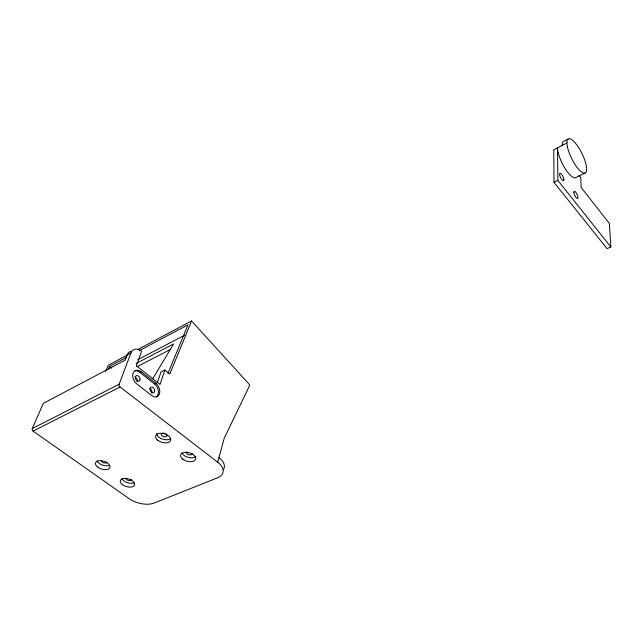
<?xml version="1.0" encoding="UTF-8"?>
<svg xmlns="http://www.w3.org/2000/svg" width="643" height="643" viewBox="0 0 643 643"><rect width="100%" height="100%" fill="white"/><g stroke="black" fill="none" stroke-linecap="round" stroke-linejoin="round"><path stroke-width="0.96" d="M131.421 351.255A10.618 7.411 61.5 0 0 127.049 354.976L125.063 360.209L43.282 403.402L32.279 428.576A1.921 1.535 61.6 0 0 33.114 431.14L129.034 498.598A18.406 9.685 16.3 0 0 136.509 502.36L138.599 503.011A18.406 9.685 16.3 0 0 154.047 503.083L217.527 477.821A19.298 10.778 14.9 0 0 222.872 469.036L222.341 467.638A19.298 10.778 14.9 0 0 217.696 462.237L224.238 438.188L249.331 386.186A1.792 1.117 65.5 0 0 248.769 383.791L191.558 320.97L137.618 349.639M137.12 381.733L137.329 381.13A3.03 2.138 62.5 0 0 134.917 376.983M191.558 320.97L169.824 373.961L164.938 370.022L160.003 384.458L136.308 365.674L141.613 351.263A10.658 7.394 61.5 0 0 130.971 352.894L127.049 354.976M157.286 382.81L161.007 372L164.938 370.022M151.772 393.259L151.981 392.664A2.998 2.098 63.6 0 0 149.65 388.525M217.696 462.237L120.064 386.99A2.074 1.487 62.3 0 1 119.132 384.233L130.971 352.894M167.96 373.43L187.989 324.844L139.475 350.548M108.217 369.13L109.487 366.438L126.245 357.556M105.436 371.493L108.442 365.152L127.893 354.807M152.688 378.88L173.522 344.013L136.212 363.44M137.771 359.726L184.565 335.252M568.139 139.033L563.461 141.468A18.952 5.787 63.6 0 0 562.207 145.422M566.925 142.979L553.792 149.779L554.001 182.355L607.048 248.632L610.85 246.952L609.379 223.491L581.151 187.491L580.806 177.749L579.062 175.499M136.806 366.84L170.588 349.35M135.086 370.858A8.102 5.691 62.5 0 1 139.877 372.361L141.195 371.686L155.815 383.252A8.029 5.586 63.6 0 1 159.448 393.878A8.029 5.586 63.6 0 1 151.587 395.469L136.774 383.895A8.11 5.691 62.5 0 1 133.077 373.149A8.11 5.691 62.5 0 1 141.195 371.686M32.279 428.576L119.132 384.233M33.114 431.14L120.064 386.99M554.001 182.355L557.867 180.434L557.521 147.85A18.896 5.851 63.6 0 0 565.109 168.53A18.896 5.851 63.6 0 0 576.184 177.388L585.588 172.734M139.877 372.361L154.489 383.903L155.815 383.252M109.487 366.438L111.818 368.254M557.867 180.434L610.85 246.952M192.144 453.653A2.918 1.648 15.6 0 1 188.608 454.657A2.918 1.648 15.6 0 1 186.824 451.868M195.906 456.562A7.772 4.388 15.6 0 1 188.431 457.438A7.772 4.388 15.6 0 1 182.025 453.034M223.483 469.503A19.226 10.802 14.9 0 0 224.118 464.334L223.603 462.936A19.226 10.802 14.9 0 0 218.982 457.527M166.641 434.531A2.974 1.696 16.6 0 1 165.259 436.806A2.974 1.696 16.6 0 1 161.353 434.781A2.974 1.696 16.6 0 1 164.086 433.205M165.548 433.695A2.974 1.696 16.6 0 1 166.159 434.081M170.708 438.574A7.812 4.469 16.6 0 1 162.157 438.976A7.812 4.469 16.6 0 1 156.587 433.446M134.106 482.837A7.427 3.962 16.9 0 1 121.921 478.834M131.437 479.493A2.789 1.487 16.9 0 1 128.528 480.474A2.789 1.487 16.9 0 1 126.1 478.111M106.875 461.971A2.837 1.527 17.8 0 1 104.174 462.968A2.837 1.527 17.8 0 1 101.393 460.798M109.262 465.508A7.571 4.075 17.8 0 1 97.069 460.886M154.489 383.903A8.021 5.586 63.6 0 1 156.321 396.948M139.973 379.796L139.764 380.399A3.038 2.138 62.5 0 1 136.879 380.752A3.038 2.138 62.5 0 1 135.36 377.055L135.569 376.452A3.038 2.138 62.5 0 1 138.454 376.107A3.038 2.138 62.5 0 1 139.973 379.796M154.625 391.362L154.424 391.965A3.006 2.098 63.6 0 1 151.587 392.27A3.006 2.098 63.6 0 1 150.132 388.597L150.341 387.994A3.006 2.098 63.6 0 1 153.179 387.697A3.006 2.098 63.6 0 1 154.625 391.362M573.869 192.305L573.861 192.193A4.011 1.27 64.2 0 1 576.835 193.897A4.011 1.27 64.2 0 1 577.277 198.542A4.011 1.27 64.2 0 1 573.926 192.916L573.869 192.305M563.855 179.775L563.79 179.059A4.067 1.302 63.8 0 0 560.383 173.321A4.067 1.302 63.8 0 0 560.752 177.942A4.067 1.302 63.8 0 0 563.855 179.775M182.821 459.255A7.796 4.38 15.5 0 0 195.512 459.52A7.796 4.38 15.5 0 0 186.108 452.318A7.796 4.38 15.5 0 0 182.821 459.255M157.712 440.206A7.837 4.461 16.6 0 0 170.499 440.76A7.837 4.461 16.6 0 0 161.305 433.261A7.837 4.461 16.6 0 0 157.712 440.206M122.628 484.782A7.451 3.954 16.9 0 0 134.516 485.103A7.451 3.954 16.9 0 0 125.2 478.416A7.451 3.954 16.9 0 0 122.628 484.782M97.511 466.947A7.595 4.067 17.8 0 0 109.816 467.855A7.595 4.067 17.8 0 0 100.903 460.677A7.595 4.067 17.8 0 0 97.511 466.947M567.399 146.757A19.009 5.723 63.7 0 0 584.133 173.152A19.009 5.723 63.7 0 0 578.845 147.914A19.009 5.723 63.7 0 0 567.399 146.757"/></g></svg>
